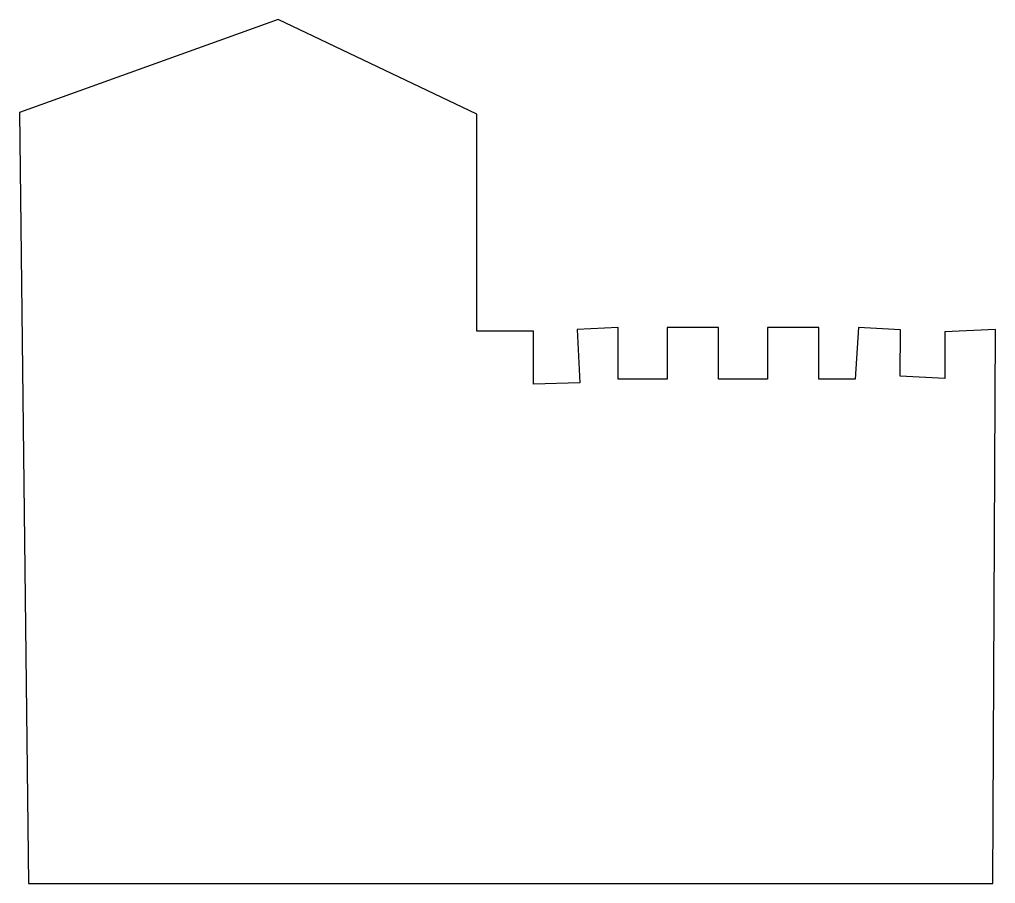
# Model space of a CAD drawing. Extents: x 0 to 832, y 0 to 736.
import ezdxf

# ---------------------------------------------------------------- set-up
doc = ezdxf.new("R2010")
doc.units = 0
doc.layers.add('Layer_1', color=7, linetype='CONTINUOUS')

msp = doc.modelspace()

# ---------------------------------------------------------------- linework, layer by layer
at = {"layer": 'Layer_1', "color": 7}
msp.add_lwpolyline([(0.000004, 656.872348), (7.764453, 0.000004), (829.2432, 0.000004), (831.5552, 472.076348), (788.402312, 470.004428), (788.40232, 430.148268), (750.472976, 432.118988), (750.540256, 471.587228), (714.9724, 473.629228), (711.866616, 429.629228), (681.136848, 429.629228), (681.136848, 473.629228), (637.211832, 473.629228), (637.211832, 429.629228), (595.611832, 429.629228), (595.611832, 473.629228), (551.686824, 473.629228), (551.686824, 429.629228), (510.086824, 429.629228), (510.086824, 473.629228), (475.184296, 472.078508), (477.476136, 426.523468), (437.914936, 425.491868), (437.914936, 470.525628), (389.775352, 470.525628), (389.775352, 655.319468), (220.51036, 736.069788), (0.000004, 656.872348)], close=True, dxfattribs=at)

doc.saveas('drawing.dxf')
